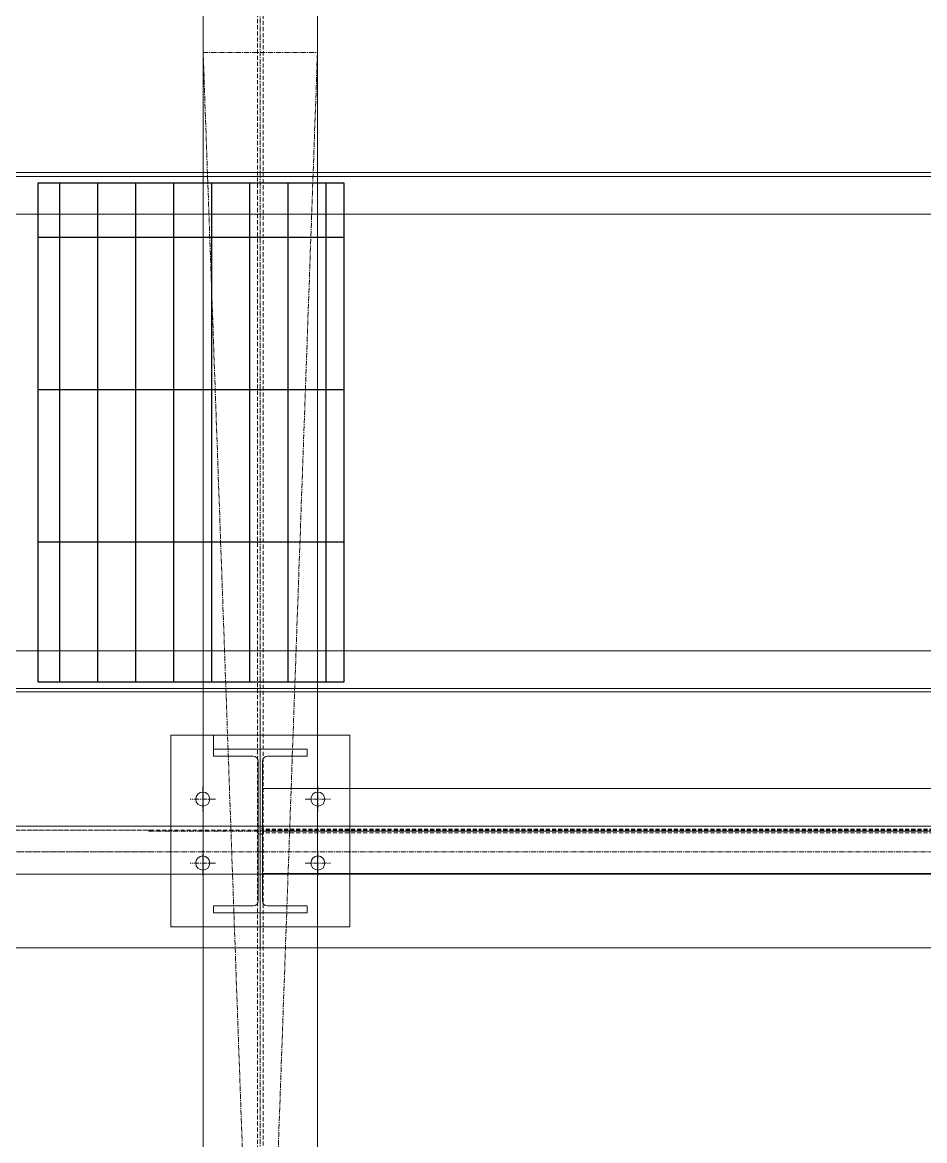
# Model space of a CAD drawing. Header units: millimetres. Extents: x -1319 to 21258, y 10038 to 27532.
# Drawn here: x 17405 to 18816, y 17980 to 19729 of the extents above; entities that cross this region are included whole.
import ezdxf

# ---------------------------------------------------------------- set-up
doc = ezdxf.new("R2010")
doc.units = ezdxf.units.MM
doc.linetypes.add('CENTER', pattern=[12.7, 7.9375, -1.5875, 1.5875, -1.5875])
doc.linetypes.add('HIDDEN', pattern=[9.525, 6.35, -3.175])
for name, color, linetype, lineweight in [('Belt', 4, 'Continuous', 9), ('CEN', 1, 'CENTER', 9), ('DIM', 42, 'Continuous', 13), ('HIDDEN', 3, 'HIDDEN', 9), ('MAIN OBJECT', 2, 'Continuous', 18), ('OBJECT', 2, 'Continuous', 18)]:
    doc.layers.add(name, color=color, linetype=linetype, lineweight=lineweight)

# ---------------------------------------------------------------- blocks, each defined once
blk = doc.blocks.new('A$C8184bacf')
at = {"color": 1}
for p, q in [((12181.1, -4004.1, 741166442.9), (11702, -4004.1, 741166442.9)), ((11702, -4004.1, 741166442.9), (11702, -4784.1, 741166442.9)), ((12181.1, -4784.1, 741166442.9), (12181.1, -4004.1, 741166442.9)), ((11702, -4784.1, 741166442.9), (12181.1, -4784.1, 741166442.9))]:
    blk.add_line(p, q, dxfattribs=at)
at = {"color": 1, "linetype": 'Continuous'}
for p, q in [((11735.7, -4004.1, 735951512.7), (11735.7, -4784.1, 735951512.7)), ((11795.2, -4004.1, 735951512.7), (11795.2, -4784.1, 735951512.7)), ((11854.7, -4004.1, 735951512.7), (11854.7, -4784.1, 735951512.7)), ((11914.3, -4004.1, 735951512.7), (11914.3, -4784.1, 735951512.7)), ((11973.8, -4004.1, 735951512.7), (11973.8, -4784.1, 735951512.7)), ((12033.3, -4004.1, 735951512.7), (12033.3, -4784.1, 735951512.7)), ((12092.9, -4004.1, 735951512.7), (12092.9, -4784.1, 735951512.7)), ((12152.4, -4004.1, 735951512.7), (12152.4, -4784.1, 735951512.7)), ((11702, -4088.7, 735951512.7), (12181.1, -4088.7, 735951512.7)), ((11702, -4326.8, 735951512.7), (12181.1, -4326.8, 735951512.7)), ((11702, -4564.9, 735951512.7), (12181.1, -4564.9, 735951512.7))]:
    blk.add_line(p, q, dxfattribs=at)
at = {"layer": 'Belt', "color": 1}
blk.add_line((15503.8, -5200, 448149754.8), (2588.1, -5200, 448149754.8), dxfattribs=at)
at = {"layer": 'CEN', "color": 1}
for p, q in [((12050, 0, 448149754.8), (12050, -9995.6, 448149754.8)), ((11960.6, -8800, 448149754.8), (11960.6, -3800, 448149754.8)), ((11960.6, -3800, 448149754.8), (12139.4, -3800, 448149754.8)), ((12139.4, -3800, 448149754.8), (11960.6, -8800, 448149754.8)), ((12139.4, -8800, 448149754.8), (11960.6, -3800, 448149754.8)), ((12139.4, -3800, 448149754.8), (12139.4, -8800, 448149754.8)), ((12050, -4830.9, 9124385734.1), (12050, -5204.1, 9124385734.1)), ((11960, -4947.7, 9124385734.1), (11960, -4987.2, 9124385734.1)), ((12140, -4947.7, 9124385734.1), (12140, -4987.2, 9124385734.1)), ((11979.8, -4967.5, 9124385734.1), (11940.3, -4967.5, 9124385734.1)), ((12120.3, -4967.5, 9124385734.1), (12159.8, -4967.5, 9124385734.1)), ((11875, -5017.5, 9124385734.1), (12225.1, -5017.5, 9124385734.1)), ((11875, -5017.5, 448149754.8), (15503.5, -5017.5, 448149754.8)), ((11875, -5017.5, 448149754.8), (15503.5, -5017.5, 448149754.8)), ((15503.5, -5017.5, 448149754.8), (12053.2, -5017.5, 448149754.8)), ((3960.5, -5050, 448149754.8), (11884.2, -5050, 448149754.8)), ((15503.6, -5050, 448149754.8), (4136.2, -5050, 448149754.8)), ((11960, -5087.2, 9124385734.1), (11960, -5047.7, 9124385734.1)), ((12140, -5087.2, 9124385734.1), (12140, -5047.7, 9124385734.1)), ((11979.8, -5067.5, 9124385734.1), (11940.3, -5067.5, 9124385734.1)), ((12120.3, -5067.5, 9124385734.1), (12159.8, -5067.5, 9124385734.1))]:
    blk.add_line(p, q, dxfattribs=at)
blk.add_circle((12050, -5017.5, 9124385734.1), 5, dxfattribs=at)
at = {"layer": 'DIM', "color": 1}
blk.add_line((11976.8, -4889.5, 9124385734.1), (11976.8, -4867.5, 9124385734.1), dxfattribs=at)
at = {"layer": 'HIDDEN', "color": 1}
for p, q in [((12045.6, -4.4, 448149754.8), (12045.6, -9995.6, 448149754.8)), ((12054.4, -9995.6, 448149754.8), (12054.4, -4.4, 448149754.8)), ((3960.5, -5016.1, 9241202660.3), (11884.2, -5016.1, 9241202660.3)), ((15503.5, -5016.1, 7498900601.5), (4136.2, -5016.1, 7498900601.5)), ((15503.5, -5014.6, 9020072719.1), (12053.2, -5014.6, 9124385734.1)), ((15503.5, -5020.3, 9020072424.6), (12053.2, -5020.3, 9124385734.1))]:
    blk.add_line(p, q, dxfattribs=at)
at = {"layer": 'MAIN OBJECT', "color": 1}
for p, q in [((11960.6, -4.4, 448149754.8), (11960.6, -9995.6, 448149754.8)), ((12139.4, -9995.6, 448149754.8), (12139.4, -4.4, 448149754.8)), ((15501.8, -3987.7, 448149754.8), (11500, -3987.7, 448149755.6)), ((15501.8, -3993.7, 448149754.8), (11500, -3993.7, 448149755.6)), ((15501.9, -4052.7, 448149754.8), (11500, -4052.7, 448149755.6)), ((15503, -4735.5, 448149754.8), (11500, -4735.5, 448149755.6)), ((15503.1, -4794.5, 448149754.8), (11500, -4794.5, 448149755.6)), ((15503.1, -4800, 448149754.8), (11500, -4800, 448149755.6)), ((15503.4, -4950.9, 448149754.8), (12053.2, -4950.9, 448149754.8)), ((3960.5, -5010, 448149754.8), (11884.2, -5010, 448149754.8)), ((15503.5, -5010, 448149754.8), (4136.2, -5010, 448149754.8)), ((3960.5, -5085, 448149754.8), (11884.2, -5085, 448149754.8)), ((15503.6, -5085, 448149754.8), (4136.2, -5085, 448149754.8)), ((15503.6, -5084.1, 448149754.8), (12053.2, -5084.1, 448149754.8))]:
    blk.add_line(p, q, dxfattribs=at)
at = {"layer": 'OBJECT', "color": 1}
for p, q in [((11910, -4867.5, 9124385734.1), (11910, -5167.5, 9124385734.1)), ((12190, -4867.5, 9124385734.1), (11910, -4867.5, 9124385734.1)), ((12190, -5167.5, 9124385734.1), (12190, -4867.5, 9124385734.1)), ((12123.2, -4889.5, 9124385734.1), (11976.8, -4889.5, 9124385734.1)), ((11976.8, -4889.5, 9124385734.1), (11976.8, -4900.4, 9124385734.1)), ((12123.2, -4900.4, 9124385734.1), (12123.2, -4889.5, 9124385734.1)), ((11976.8, -4900.4, 9124385734.1), (12038.9, -4900.4, 9124385734.1)), ((12046.9, -4908.4, 9124385734.1), (12046.9, -5126.6, 9124385734.1)), ((12053.2, -5126.6, 9124385734.1), (12053.2, -4908.4, 9124385734.1)), ((12061.2, -4900.4, 9124385734.1), (12123.2, -4900.4, 9124385734.1)), ((12038.9, -5134.6, 9124385734.1), (11976.8, -5134.6, 9124385734.1)), ((11976.8, -5134.6, 9124385734.1), (11976.8, -5134.6, 9124385734.1)), ((11976.8, -5134.6, 9124385734.1), (11976.8, -5145.5, 9124385734.1)), ((12123.2, -5134.6, 9124385734.1), (12061.2, -5134.6, 9124385734.1)), ((12123.2, -5145.5, 9124385734.1), (12123.2, -5134.6, 9124385734.1)), ((11976.8, -5145.5, 9124385734.1), (12123.2, -5145.5, 9124385734.1)), ((11910, -5167.5, 9124385734.1), (12190, -5167.5, 9124385734.1))]:
    blk.add_line(p, q, dxfattribs=at)
for centre in [(11960, -4967.5, 9124385734.1), (12140, -4967.5, 9124385734.1), (11960, -5067.5, 9124385734.1), (12140, -5067.5, 9124385734.1)]:
    blk.add_circle(centre, 11, dxfattribs=at)
for centre, start, end in [((12038.9, -4908.4, 9124385734.1), 0, 90), ((12061.2, -4908.4, 9124385734.1), 90, 180), ((12038.9, -5126.6, 9124385734.1), 270, 0), ((12061.2, -5126.6, 9124385734.1), 180, 270)]:
    blk.add_arc(centre, 8, start, end, dxfattribs=at)

msp = doc.modelspace()

# ---------------------------------------------------------------- block references
msp.add_blockref('A$C8184bacf', (5726.8, 23482))

doc.saveas('drawing.dxf')
